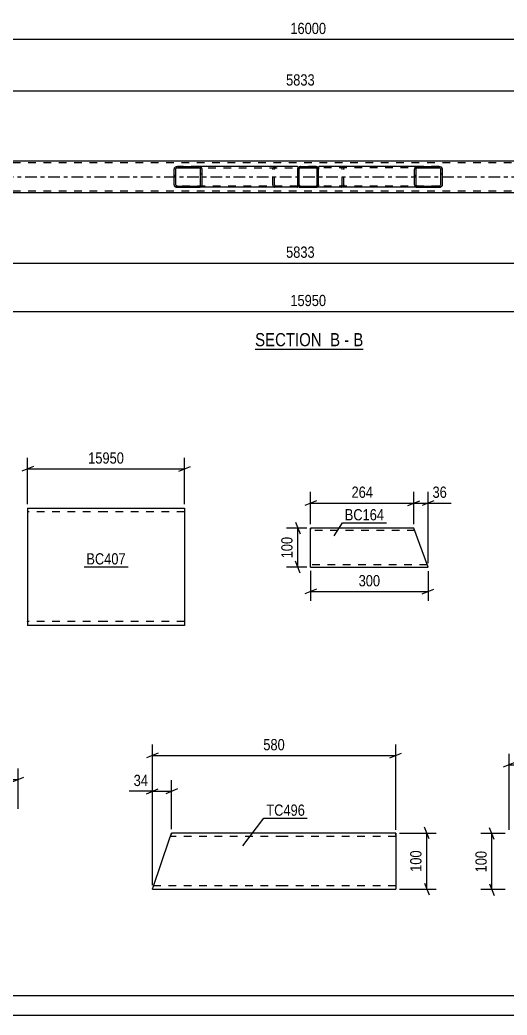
# Model space of a CAD drawing. Header units: millimetres. Extents: x 0 to 841, y 0 to 594.
# Drawn here: x 237.6 to 362.1, y 0 to 254.1 of the extents above; entities that cross this region are included whole.
import ezdxf

# ---------------------------------------------------------------- set-up
doc = ezdxf.new("R2010")
doc.units = ezdxf.units.MM
doc.linetypes.add('DXK_LINE_DOT2', pattern=[3.9198, 1.9599, -1.9599])
doc.linetypes.add('DXK_LINE_DOT3', pattern=[5.9187, 2.979, -0.9799, 0.9799, -0.9799])
doc.styles.add('Arial Narrow', font='ARIALN.TTF', dxfattribs={"height": 0.2})

# ---------------------------------------------------------------- blocks, each defined once
blk = doc.blocks.new('Unknown-761549663-1133')
at = {"color": 5, "linetype": 'Continuous'}
for p, q in [((5, 5), (836, 5)), ((0, 0), (841, 0))]:
    blk.add_line(p, q, dxfattribs=at)
blk = doc.blocks.new('Unknown-761549663-13 - 2948')
at = {"color": 6, "linetype": 'Continuous'}
blk.add_line((297.67, 170.02), (325.31, 170.02), dxfattribs=at)
at = {"color": 0, "linetype": 'Continuous'}
blk.add_wipeout([(315.78, 170.77), (315.78, 174.27), (297.67, 174.27), (297.67, 170.77)], dxfattribs=at)
at = {"color": 7, "linetype": 'Continuous', "style": 'Arial Narrow'}
blk.add_text('SECTION ', height=3.34, dxfattribs=at).set_placement((297.67, 170.77))
at = {"color": 0, "linetype": 'Continuous'}
blk.add_wipeout([(319.38, 170.77), (319.38, 174.27), (316.83, 174.27), (316.83, 170.77)], dxfattribs=at)
blk.add_wipeout([(321.71, 170.77), (321.71, 174.27), (320.43, 174.27), (320.43, 170.77)], dxfattribs=at)
at = {"color": 7, "linetype": 'Continuous', "style": 'Arial Narrow'}
blk.add_text('B', height=3.34, dxfattribs=at).set_placement((316.83, 170.77))
at = {"color": 0, "linetype": 'Continuous'}
blk.add_wipeout([(325.31, 170.77), (325.31, 174.27), (322.76, 174.27), (322.76, 170.77)], dxfattribs=at)
at = {"color": 7, "linetype": 'Continuous', "style": 'Arial Narrow'}
for s, p in [('B', (322.76, 170.77)), ('-', (320.43, 170.77))]:
    blk.add_text(s, height=3.34, dxfattribs=at).set_placement(p)
blk = doc.blocks.new('Part-761549663-2970 - 2948')
at = {"color": 2, "linetype": 'Continuous'}
for p, q in [((555.22, 217.97), (67.28, 217.97)), ((67.28, 209.97), (555.22, 209.97))]:
    blk.add_line(p, q, dxfattribs=at)
at = {"color": 7, "linetype": 'DXK_LINE_DOT2'}
for p, q in [((555.22, 217.57), (67.28, 217.57)), ((555.22, 210.37), (67.28, 210.37))]:
    blk.add_line(p, q, dxfattribs=at)
at = {"color": 7, "linetype": 'DXK_LINE_DOT3'}
blk.add_line((67.28, 213.97), (555.22, 213.97), dxfattribs=at)
blk = doc.blocks.new('Part-761549663-3041 - 2948')
at = {"linetype": 'Continuous'}
h = blk.add_hatch(dxfattribs=at)
h.set_pattern_fill('', scale=0.7, style=0, pattern_type=0)
h.set_pattern_definition([(45, (313.4946, 211.3828), (-1.57154, 1.57154), [])])
h.paths.add_polyline_path([(313.25, 211.33), (313.49, 211.38), (313.7, 211.52), (313.84, 211.73), (313.89, 211.97), (313.89, 215.97), (313.84, 216.22), (313.7, 216.43), (313.49, 216.57), (313.25, 216.61), (309.25, 216.61), (309, 216.57), (308.8, 216.43), (308.66, 216.22), (308.61, 215.97), (308.61, 211.97), (308.66, 211.73), (308.8, 211.52), (309, 211.38), (309.25, 211.33)])
h.paths.add_polyline_path([(309.13, 211.68), (309.02, 211.75), (308.95, 211.85), (308.93, 211.97), (308.93, 215.97), (308.95, 216.1), (309.02, 216.2), (309.13, 216.27), (309.25, 216.29), (313.25, 216.29), (313.37, 216.27), (313.48, 216.2), (313.55, 216.1), (313.57, 215.97), (313.57, 211.97), (313.55, 211.85), (313.48, 211.75), (313.37, 211.68), (313.25, 211.65), (309.25, 211.65)])
at = {"color": 7, "linetype": 'DXK_LINE_DOT2'}
for p, q in [((308.61, 215.97), (308.66, 216.22)), ((308.61, 211.97), (308.61, 215.97)), ((308.95, 216.1), (308.93, 215.97)), ((308.93, 211.97), (308.93, 215.97)), ((309, 216.57), (309.25, 216.61)), ((309.25, 216.29), (309.13, 216.27)), ((313.25, 216.61), (309.25, 216.61)), ((309.25, 216.29), (313.25, 216.29)), ((313.25, 216.61), (313.25, 216.61)), ((313.25, 216.61), (313.49, 216.57)), ((313.37, 216.27), (313.25, 216.29)), ((313.57, 215.97), (313.55, 216.1)), ((313.57, 211.97), (313.57, 215.97)), ((313.84, 216.22), (313.89, 215.97)), ((313.89, 211.97), (313.89, 215.97)), ((308.66, 211.73), (308.61, 211.97)), ((308.93, 211.97), (308.95, 211.85)), ((309.25, 211.33), (309, 211.38)), ((309.13, 211.68), (309.25, 211.65)), ((309.25, 211.65), (313.25, 211.65)), ((309.25, 211.33), (313.25, 211.33)), ((313.25, 211.65), (313.37, 211.68)), ((313.49, 211.38), (313.25, 211.33)), ((313.55, 211.85), (313.57, 211.97)), ((313.89, 211.97), (313.84, 211.73))]:
    blk.add_line(p, q, dxfattribs=at)
at = {"color": 2, "linetype": 'Continuous'}
for p, q in [((308.66, 216.22), (308.61, 215.97)), ((308.61, 215.97), (308.61, 215.97)), ((308.61, 211.97), (308.61, 215.97)), ((308.93, 215.97), (308.95, 216.1)), ((308.93, 215.97), (308.93, 215.97)), ((308.93, 211.97), (308.93, 215.97)), ((309.25, 216.61), (309, 216.57)), ((309.13, 216.27), (309.25, 216.29)), ((309.25, 216.61), (309.25, 216.61)), ((309.25, 216.61), (313.25, 216.61)), ((309.25, 216.29), (309.25, 216.29)), ((309.25, 216.29), (313.25, 216.29)), ((313.25, 216.61), (313.25, 216.61)), ((313.49, 216.57), (313.25, 216.61)), ((313.25, 216.29), (313.25, 216.29)), ((313.25, 216.29), (313.37, 216.27)), ((313.55, 216.1), (313.57, 215.97)), ((313.57, 215.97), (313.57, 215.97)), ((313.57, 211.97), (313.57, 215.97)), ((313.89, 215.97), (313.84, 216.22)), ((313.89, 215.97), (313.89, 215.97)), ((313.89, 211.97), (313.89, 215.97)), ((308.61, 211.97), (308.61, 211.97)), ((308.61, 211.97), (308.66, 211.73)), ((308.93, 211.97), (308.93, 211.97)), ((308.95, 211.85), (308.93, 211.97)), ((309, 211.38), (309.25, 211.33)), ((309.25, 211.65), (309.13, 211.68)), ((309.25, 211.65), (309.25, 211.65)), ((309.25, 211.65), (313.25, 211.65)), ((309.25, 211.33), (309.25, 211.33)), ((309.25, 211.33), (313.25, 211.33)), ((313.37, 211.68), (313.25, 211.65)), ((313.25, 211.65), (313.25, 211.65)), ((313.25, 211.33), (313.49, 211.38)), ((313.25, 211.33), (313.25, 211.33)), ((313.57, 211.97), (313.55, 211.85)), ((313.57, 211.97), (313.57, 211.97)), ((313.84, 211.73), (313.89, 211.97)), ((313.89, 211.97), (313.89, 211.97))]:
    blk.add_line(p, q, dxfattribs=at)
at = {"color": 7, "linetype": 'DXK_LINE_DOT2'}
for centre, radius, start, end in [((309.25, 215.97), 0.64, 112.5, 157.5), ((309.25, 215.97), 0.32, 112.5, 157.5), ((313.25, 215.97), 0.32, 22.5, 67.5), ((313.25, 215.97), 0.64, 22.5, 67.5), ((309.25, 211.97), 0.64, 202.5, 247.5), ((309.25, 211.97), 0.32, 202.5, 247.5), ((313.25, 211.97), 0.32, 292.5, 337.5), ((313.25, 211.97), 0.64, 292.5, 337.5)]:
    blk.add_arc(centre, radius, start, end, dxfattribs=at)
at = {"color": 2, "linetype": 'Continuous'}
for centre, radius, start, end in [((309.25, 215.97), 0.64, 112.5, 157.5), ((309.25, 215.97), 0.32, 112.5, 157.5), ((313.25, 215.97), 0.32, 22.5, 67.5), ((313.25, 215.97), 0.64, 22.5, 67.5), ((309.25, 211.97), 0.64, 202.5, 247.5), ((309.25, 211.97), 0.32, 202.5, 247.5), ((313.25, 211.97), 0.32, 292.5, 337.5), ((313.25, 211.97), 0.64, 292.5, 337.5)]:
    blk.add_arc(centre, radius, start, end, dxfattribs=at)
blk = doc.blocks.new('Part-761549663-3018 - 2948')
at = {"linetype": 'Continuous'}
h = blk.add_hatch(dxfattribs=at)
h.set_pattern_fill('', scale=0.7, style=0, pattern_type=0)
h.set_pattern_definition([(45, (344.99, 211.3828), (-1.57154, 1.57154), [])])
h.paths.add_polyline_path([(344.66, 211.33), (344.99, 211.38), (345.27, 211.52), (345.46, 211.73), (345.53, 211.97), (345.53, 215.97), (345.46, 216.22), (345.27, 216.43), (344.99, 216.57), (344.66, 216.61), (339.24, 216.61), (338.91, 216.57), (338.62, 216.43), (338.44, 216.22), (338.37, 215.97), (338.37, 211.97), (338.44, 211.73), (338.62, 211.52), (338.91, 211.38), (339.24, 211.33)])
h.paths.add_polyline_path([(339.07, 211.68), (338.93, 211.75), (338.84, 211.85), (338.8, 211.97), (338.8, 215.97), (338.84, 216.1), (338.93, 216.2), (339.07, 216.27), (339.24, 216.29), (344.66, 216.29), (344.82, 216.27), (344.96, 216.2), (345.06, 216.1), (345.09, 215.97), (345.09, 211.97), (345.06, 211.85), (344.96, 211.75), (344.82, 211.68), (344.66, 211.65), (339.24, 211.65)])
at = {"color": 2, "linetype": 'Continuous'}
for p, q in [((313.89, 216.59), (314.03, 216.61)), ((313.89, 216.59), (313.89, 215.97)), ((339.24, 216.61), (314.03, 216.61)), ((338.44, 216.22), (338.37, 215.97)), ((338.37, 211.97), (338.37, 215.97)), ((338.8, 215.97), (338.84, 216.1)), ((338.8, 211.97), (338.8, 215.97)), ((339.24, 216.61), (338.91, 216.57)), ((339.07, 216.27), (339.24, 216.29)), ((339.24, 216.61), (344.66, 216.61)), ((339.24, 216.29), (344.66, 216.29)), ((344.99, 216.57), (344.66, 216.61)), ((344.66, 216.29), (344.82, 216.27)), ((345.06, 216.1), (345.09, 215.97)), ((345.09, 211.97), (345.09, 215.97)), ((345.53, 215.97), (345.46, 216.22)), ((345.53, 211.97), (345.53, 215.97)), ((313.89, 211.52), (313.89, 211.97)), ((313.89, 211.38), (313.89, 211.52)), ((313.89, 211.35), (313.89, 211.38)), ((314.03, 211.33), (313.89, 211.35)), ((339.24, 211.33), (314.03, 211.33)), ((338.37, 211.97), (338.44, 211.73)), ((338.84, 211.85), (338.8, 211.97)), ((338.91, 211.38), (339.24, 211.33)), ((339.24, 211.65), (339.07, 211.68)), ((339.24, 211.65), (344.66, 211.65)), ((339.24, 211.33), (344.66, 211.33)), ((344.82, 211.68), (344.66, 211.65)), ((344.66, 211.33), (344.99, 211.38)), ((345.09, 211.97), (345.06, 211.85)), ((345.46, 211.73), (345.53, 211.97))]:
    blk.add_line(p, q, dxfattribs=at)
at = {"color": 7, "linetype": 'DXK_LINE_DOT2'}
for p, q in [((313.89, 216.27), (314.03, 216.29)), ((313.89, 211.73), (313.89, 215.97)), ((344.66, 216.29), (314.03, 216.29)), ((319.45, 216.61), (319.78, 216.57)), ((319.61, 216.27), (319.45, 216.29)), ((319.88, 215.97), (319.85, 216.1)), ((319.88, 211.97), (319.88, 215.97)), ((320.25, 216.22), (320.31, 215.97)), ((320.31, 211.97), (320.31, 215.97)), ((344.66, 216.61), (339.24, 216.61)), ((314.03, 211.65), (313.89, 211.67)), ((313.89, 211.52), (313.89, 211.67)), ((344.66, 211.65), (314.03, 211.65)), ((319.45, 211.65), (319.61, 211.68)), ((319.78, 211.38), (319.45, 211.33)), ((319.85, 211.85), (319.88, 211.97)), ((320.31, 211.97), (320.25, 211.73)), ((344.66, 211.33), (339.24, 211.33))]:
    blk.add_line(p, q, dxfattribs=at)
for centre, radius, start, end in [((319.51, 215.89), 0.396, 31.9779, 75.1661), ((319.57, 215.8), 0.792, 31.9779, 75.1661), ((319.51, 212.06), 0.396, 284.8339, 328.0221), ((319.57, 212.15), 0.792, 284.8339, 328.0221)]:
    blk.add_arc(centre, radius, start, end, dxfattribs=at)
at = {"color": 2, "linetype": 'Continuous'}
for centre, radius, start, end in [((339.11, 215.8), 0.792, 104.8339, 148.0221), ((339.17, 215.89), 0.396, 104.8339, 148.0221), ((344.72, 215.89), 0.396, 31.9779, 75.1661), ((344.79, 215.8), 0.792, 31.9779, 75.1661), ((339.11, 212.15), 0.792, 211.9779, 255.1661), ((339.17, 212.06), 0.396, 211.9779, 255.1661), ((344.72, 212.06), 0.396, 284.8339, 328.0221), ((344.79, 212.15), 0.792, 284.8339, 328.0221)]:
    blk.add_arc(centre, radius, start, end, dxfattribs=at)
blk = doc.blocks.new('Part-761549663-3075 - 2948')
at = {"linetype": 'Continuous'}
h = blk.add_hatch(dxfattribs=at)
h.set_pattern_fill('', scale=0.7, style=0, pattern_type=0)
h.set_pattern_definition([(45, (283.5931, 211.3828), (-1.57154, 1.57154), [])])
h.paths.add_polyline_path([(283.26, 211.33), (283.59, 211.38), (283.87, 211.52), (284.06, 211.73), (284.13, 211.97), (284.13, 215.97), (284.06, 216.22), (283.87, 216.43), (283.59, 216.57), (283.26, 216.61), (277.84, 216.61), (277.51, 216.57), (277.23, 216.43), (277.04, 216.22), (276.97, 215.97), (276.97, 211.97), (277.04, 211.73), (277.23, 211.52), (277.51, 211.38), (277.84, 211.33)])
h.paths.add_polyline_path([(277.68, 211.68), (277.53, 211.75), (277.44, 211.85), (277.41, 211.97), (277.41, 215.97), (277.44, 216.1), (277.53, 216.2), (277.68, 216.27), (277.84, 216.29), (283.26, 216.29), (283.43, 216.27), (283.57, 216.2), (283.66, 216.1), (283.69, 215.97), (283.69, 211.97), (283.66, 211.85), (283.57, 211.75), (283.43, 211.68), (283.26, 211.65), (277.84, 211.65)])
at = {"color": 2, "linetype": 'Continuous'}
for p, q in [((277.04, 216.22), (276.97, 215.97)), ((276.97, 211.97), (276.97, 215.97)), ((277.41, 215.97), (277.44, 216.1)), ((277.41, 211.97), (277.41, 215.97)), ((277.84, 216.61), (277.51, 216.57)), ((277.68, 216.27), (277.84, 216.29)), ((277.84, 216.61), (283.26, 216.61)), ((277.84, 216.29), (283.26, 216.29)), ((308.47, 216.61), (283.26, 216.61)), ((283.59, 216.57), (283.26, 216.61)), ((283.26, 216.29), (283.43, 216.27)), ((283.66, 216.1), (283.69, 215.97)), ((283.69, 211.97), (283.69, 215.97)), ((284.13, 215.97), (284.06, 216.22)), ((284.13, 211.97), (284.13, 215.97)), ((308.47, 216.61), (308.61, 216.59)), ((308.61, 216.59), (308.61, 216.57)), ((308.61, 216.57), (308.61, 216.43)), ((308.61, 216.43), (308.61, 215.97)), ((276.97, 211.97), (277.04, 211.73)), ((277.44, 211.85), (277.41, 211.97)), ((277.51, 211.38), (277.84, 211.33)), ((277.84, 211.65), (277.68, 211.68)), ((277.84, 211.65), (283.26, 211.65)), ((277.84, 211.33), (283.26, 211.33)), ((283.43, 211.68), (283.26, 211.65)), ((283.26, 211.33), (283.59, 211.38)), ((308.47, 211.33), (283.26, 211.33)), ((283.69, 211.97), (283.66, 211.85)), ((284.06, 211.73), (284.13, 211.97)), ((308.47, 211.33), (308.61, 211.35)), ((308.61, 211.35), (308.61, 211.97))]:
    blk.add_line(p, q, dxfattribs=at)
at = {"color": 7, "linetype": 'DXK_LINE_DOT2'}
for p, q in [((283.26, 216.61), (277.84, 216.61)), ((277.84, 216.29), (308.47, 216.29)), ((302.19, 215.97), (302.25, 216.22)), ((302.19, 211.97), (302.19, 215.97)), ((302.65, 216.1), (302.62, 215.97)), ((302.62, 211.97), (302.62, 215.97)), ((302.72, 216.57), (303.05, 216.61)), ((303.05, 216.29), (302.89, 216.27)), ((308.47, 216.29), (308.61, 216.27)), ((308.61, 216.59), (308.61, 216.59)), ((308.61, 216.43), (308.61, 216.27)), ((308.61, 211.97), (308.61, 216.22)), ((308.47, 211.65), (277.84, 211.65)), ((283.26, 211.33), (277.84, 211.33)), ((302.25, 211.73), (302.19, 211.97)), ((302.62, 211.97), (302.65, 211.85)), ((303.05, 211.33), (302.72, 211.38)), ((302.89, 211.68), (303.05, 211.65)), ((308.47, 211.65), (308.61, 211.67))]:
    blk.add_line(p, q, dxfattribs=at)
at = {"color": 2, "linetype": 'Continuous'}
for centre, radius, start, end in [((277.71, 215.8), 0.792, 104.8339, 148.022), ((277.78, 215.89), 0.396, 104.8339, 148.022), ((283.33, 215.89), 0.396, 31.978, 75.1661), ((283.39, 215.8), 0.792, 31.978, 75.1661), ((277.71, 212.15), 0.792, 211.978, 255.1661), ((277.78, 212.06), 0.396, 211.978, 255.1661), ((283.33, 212.06), 0.396, 284.8339, 328.022), ((283.39, 212.15), 0.792, 284.8339, 328.022)]:
    blk.add_arc(centre, radius, start, end, dxfattribs=at)
at = {"color": 7, "linetype": 'DXK_LINE_DOT2'}
for centre, radius, start, end in [((302.92, 215.8), 0.792, 104.8339, 148.022), ((302.99, 215.89), 0.396, 104.8339, 148.022), ((302.92, 212.15), 0.792, 211.978, 255.1661), ((302.99, 212.06), 0.396, 211.978, 255.1661)]:
    blk.add_arc(centre, radius, start, end, dxfattribs=at)
blk = doc.blocks.new('Part-761549663-12655 - 12654')
at = {"color": 2, "linetype": 'Continuous'}
for p, q in [((275.76, 44.74), (276.35, 46.46)), ((304.92, 46.46), (276.35, 46.46)), ((333.59, 46.46), (305.02, 46.46)), ((333.59, 46.46), (333.59, 46.33)), ((333.59, 46.33), (333.59, 32.17)), ((271.6, 32.67), (275.76, 44.74)), ((271.43, 32.17), (271.48, 32.3)), ((271.43, 32.17), (304.92, 32.17)), ((271.48, 32.3), (271.6, 32.67)), ((305.02, 32.17), (333.59, 32.17))]:
    blk.add_line(p, q, dxfattribs=at)
at = {"color": 7, "linetype": 'DXK_LINE_DOT2'}
for p, q in [((276.3, 46.33), (276.18, 45.96)), ((276.35, 46.46), (276.3, 46.33)), ((333.59, 45.96), (333.59, 46.46)), ((304.92, 45.6), (276.05, 45.6)), ((333.59, 45.6), (305.02, 45.6)), ((304.92, 33.03), (271.73, 33.03)), ((333.59, 33.03), (305.02, 33.03))]:
    blk.add_line(p, q, dxfattribs=at)
blk = doc.blocks.new('Part-761549663-10732 - 10731')
at = {"color": 2, "linetype": 'Continuous'}
for p, q in [((239.55, 129.45), (239.55, 99.45)), ((239.55, 129.45), (259.55, 129.45)), ((259.65, 129.45), (279.65, 129.45)), ((279.65, 129.45), (279.65, 99.45)), ((259.55, 99.45), (239.55, 99.45)), ((279.65, 99.45), (259.65, 99.45))]:
    blk.add_line(p, q, dxfattribs=at)
at = {"color": 7, "linetype": 'DXK_LINE_DOT2'}
for p, q in [((259.55, 128.45), (239.55, 128.45)), ((279.65, 128.45), (259.65, 128.45)), ((239.55, 100.45), (239.55, 100.53)), ((259.55, 100.45), (239.55, 100.45)), ((279.65, 100.45), (259.65, 100.45)), ((279.65, 100.45), (279.65, 100.53))]:
    blk.add_line(p, q, dxfattribs=at)
blk = doc.blocks.new('Part-761549663-12526 - 12523')
at = {"color": 2, "linetype": 'Continuous'}
for p, q in [((311.87, 123.15), (311.87, 124.35)), ((338.23, 124.35), (311.87, 124.35)), ((311.87, 115.55), (311.87, 123.15)), ((341.87, 114.35), (338.23, 124.35)), ((311.87, 114.45), (311.87, 115.55)), ((311.87, 114.35), (311.87, 114.45)), ((311.87, 114.35), (341.87, 114.35))]:
    blk.add_line(p, q, dxfattribs=at)
at = {"color": 7, "linetype": 'DXK_LINE_DOT2'}
for p, q in [((311.87, 124.35), (311.87, 124.26)), ((311.87, 124.26), (311.87, 124)), ((338.45, 123.75), (311.87, 123.75)), ((311.87, 114.71), (311.87, 115.55)), ((341.65, 114.95), (311.87, 114.95))]:
    blk.add_line(p, q, dxfattribs=at)
blk = doc.blocks.new('StraightDimension-761549663-3184 - 2948')
at = {"color": 7, "linetype": 'Continuous'}
for p, q in [((192.58, 228.88), (192.58, 244.59)), ((425.92, 218.97), (425.92, 246.41)), ((194.08, 236.57), (191.08, 235.37)), ((424.42, 235.37), (427.42, 236.57)), ((192.58, 235.97), (425.92, 235.97))]:
    blk.add_line(p, q, dxfattribs=at)
at = {"color": 0, "linetype": 'Continuous'}
blk.add_wipeout([(425.32, 247.01), (421.12, 247.01), (421.12, 236.67), (425.32, 236.67)], dxfattribs=at)
at = {"color": 0}
blk.add_wipeout([(313.51, 236.72), (313.51, 240.92), (304.99, 240.92), (304.99, 236.72)], dxfattribs=at)
at = {"color": 3, "linetype": 'Continuous', "style": 'Arial Narrow'}
blk.add_text('10842', height=2.863, rotation=90.0002, dxfattribs=at).set_placement((424.72, 237.27))
at = {"color": 3, "style": 'Arial Narrow'}
blk.add_text('5833', height=2.863, dxfattribs=at).set_placement((305.59, 237.32))
blk = doc.blocks.new('StraightDimension-761549663-3219 - 2948')
at = {"color": 7, "linetype": 'Continuous'}
blk.add_line((54.38, 179.67), (568.12, 179.67), dxfattribs=at)
at = {"color": 0}
blk.add_wipeout([(316.42, 180.42), (316.42, 184.62), (306.08, 184.62), (306.08, 180.42)], dxfattribs=at)
at = {"color": 3, "style": 'Arial Narrow'}
blk.add_text('15950', height=2.863, dxfattribs=at).set_placement((306.68, 181.02))
blk = doc.blocks.new('StraightDimension-761549663-12233 - 2948')
at = {"color": 7, "linetype": 'Continuous'}
for p, q in [((192.58, 206.6), (192.58, 183.39)), ((425.92, 203.95), (425.92, 181.56)), ((194.08, 192.6), (191.08, 191.4)), ((192.58, 192), (425.92, 192)), ((424.42, 191.4), (427.42, 192.6))]:
    blk.add_line(p, q, dxfattribs=at)
at = {"color": 0}
blk.add_wipeout([(313.51, 192.75), (313.51, 196.95), (304.99, 196.95), (304.99, 192.75)], dxfattribs=at)
at = {"color": 0, "linetype": 'Continuous'}
blk.add_wipeout([(425.32, 191.3), (421.12, 191.3), (421.12, 180.96), (425.32, 180.96)], dxfattribs=at)
at = {"color": 3, "style": 'Arial Narrow'}
blk.add_text('5833', height=2.863, dxfattribs=at).set_placement((305.59, 193.35))
at = {"color": 3, "linetype": 'Continuous', "style": 'Arial Narrow'}
blk.add_text('10842', height=2.863, rotation=90.0002, dxfattribs=at).set_placement((424.72, 181.56))
blk = doc.blocks.new('StraightDimension-761549663-14696 - 2948')
at = {"color": 7, "linetype": 'Continuous'}
blk.add_line((53.38, 249.12), (569.12, 249.12), dxfattribs=at)
at = {"color": 0}
blk.add_wipeout([(316.42, 249.87), (316.42, 254.07), (306.08, 254.07), (306.08, 249.87)], dxfattribs=at)
at = {"color": 3, "style": 'Arial Narrow'}
blk.add_text('16000', height=2.863, dxfattribs=at).set_placement((306.68, 250.47))
blk = doc.blocks.new('StraightDimension-761549663-10875 - 10665')
at = {"color": 7, "linetype": 'Continuous'}
for p, q in [((197.02, 52.63), (197.02, 62.99)), ((237.12, 52.63), (237.12, 62.99)), ((198.52, 60.74), (195.52, 59.54)), ((197.02, 60.14), (237.12, 60.14)), ((235.62, 59.54), (238.62, 60.74))]:
    blk.add_line(p, q, dxfattribs=at)
at = {"color": 0}
blk.add_wipeout([(221.33, 60.89), (221.33, 65.09), (212.82, 65.09), (212.82, 60.89)], dxfattribs=at)
at = {"color": 3, "style": 'Arial Narrow'}
blk.add_text('2890', height=2.863, dxfattribs=at).set_placement((213.42, 61.49))
blk = doc.blocks.new('StraightDimension-761549663-12716 - 12654')
at = {"color": 7, "linetype": 'Continuous'}
for p, q in [((334.59, 46.46), (343.92, 46.46)), ((342.12, 44.96), (340.92, 47.96)), ((341.52, 32.17), (341.52, 46.46)), ((340.92, 33.67), (342.12, 30.67)), ((334.59, 32.17), (343.92, 32.17))]:
    blk.add_line(p, q, dxfattribs=at)
at = {"color": 0}
blk.add_wipeout([(340.77, 42.66), (336.57, 42.66), (336.57, 35.97), (340.77, 35.97)], dxfattribs=at)
at = {"color": 3, "style": 'Arial Narrow'}
blk.add_text('100', height=2.863, rotation=90.0002, dxfattribs=at).set_placement((340.17, 36.57))
blk = doc.blocks.new('StraightDimension-761549663-12702 - 12654')
at = {"color": 7, "linetype": 'Continuous'}
for p, q in [((271.43, 33.17), (271.43, 69.11)), ((333.59, 47.33), (333.59, 69.11)), ((272.93, 66.86), (269.93, 65.66)), ((271.43, 66.26), (333.59, 66.26)), ((332.09, 65.66), (335.09, 66.86))]:
    blk.add_line(p, q, dxfattribs=at)
at = {"color": 0}
blk.add_wipeout([(305.85, 67.01), (305.85, 71.21), (299.17, 71.21), (299.17, 67.01)], dxfattribs=at)
at = {"color": 3, "style": 'Arial Narrow'}
blk.add_text('580', height=2.863, dxfattribs=at).set_placement((299.77, 67.61))
blk = doc.blocks.new('StraightDimension-761549663-12674 - 12654')
at = {"color": 7, "linetype": 'Continuous'}
for p, q in [((271.43, 33.17), (271.43, 59.98)), ((276.35, 47.46), (276.35, 59.98)), ((269.93, 56.53), (272.93, 57.73)), ((271.43, 57.13), (276.35, 57.13)), ((277.85, 57.73), (274.85, 56.53))]:
    blk.add_line(p, q, dxfattribs=at)
at = {"color": 0}
blk.add_wipeout([(270.91, 57.88), (270.91, 62.08), (266.05, 62.08), (266.05, 57.88)], dxfattribs=at)
at = {"color": 7, "linetype": 'Continuous'}
blk.add_line((271.43, 57.13), (265.52, 57.13), dxfattribs=at)
blk.add_line((271.43, 57.13), (265.52, 57.13), dxfattribs=at)
at = {"color": 3, "style": 'Arial Narrow'}
blk.add_text('34', height=2.863, dxfattribs=at).set_placement((266.65, 58.48))
blk = doc.blocks.new('StraightDimension-761549663-12758 - 12645')
at = {"color": 7, "linetype": 'Continuous'}
for p, q in [((362.56, 47.32), (362.56, 66.74)), ((425, 33.03), (425, 66.74)), ((364.06, 64.49), (361.06, 63.29)), ((362.56, 63.89), (425, 63.89)), ((423.5, 63.29), (426.5, 64.49))]:
    blk.add_line(p, q, dxfattribs=at)
at = {"color": 0}
blk.add_wipeout([(397.12, 64.64), (397.12, 68.84), (390.44, 68.84), (390.44, 64.64)], dxfattribs=at)
at = {"color": 3, "style": 'Arial Narrow'}
blk.add_text('580', height=2.863, dxfattribs=at).set_placement((391.04, 65.24))
blk = doc.blocks.new('StraightDimension-761549663-12769 - 12645')
at = {"color": 7, "linetype": 'Continuous'}
for p, q in [((361.56, 46.32), (355.33, 46.32)), ((358.78, 44.82), (357.58, 47.82)), ((358.18, 32.03), (358.18, 46.32)), ((357.58, 33.53), (358.78, 30.53)), ((361.56, 32.03), (355.33, 32.03))]:
    blk.add_line(p, q, dxfattribs=at)
at = {"color": 0}
blk.add_wipeout([(357.43, 42.51), (353.23, 42.51), (353.23, 35.83), (357.43, 35.83)], dxfattribs=at)
at = {"color": 3, "style": 'Arial Narrow'}
blk.add_text('100', height=2.863, rotation=90.0002, dxfattribs=at).set_placement((356.83, 36.43))
blk = doc.blocks.new('StraightDimension-761549663-10951 - 10731')
at = {"color": 7, "linetype": 'Continuous'}
for p, q in [((239.55, 130.45), (239.55, 142.3)), ((279.65, 130.45), (279.65, 142.3)), ((241.05, 140.05), (238.05, 138.85)), ((278.15, 138.85), (281.15, 140.05)), ((239.55, 139.45), (279.65, 139.45))]:
    blk.add_line(p, q, dxfattribs=at)
at = {"color": 0}
blk.add_wipeout([(264.77, 140.2), (264.77, 144.4), (254.43, 144.4), (254.43, 140.2)], dxfattribs=at)
at = {"color": 3, "style": 'Arial Narrow'}
blk.add_text('15950', height=2.863, dxfattribs=at).set_placement((255.03, 140.8))
blk = doc.blocks.new('StraightDimension-761549663-12532 - 12523')
at = {"color": 7, "linetype": 'Continuous'}
for p, q in [((338.23, 125.35), (338.23, 133.56)), ((341.87, 115.35), (341.87, 133.56)), ((336.73, 130.11), (339.73, 131.31)), ((338.23, 130.71), (341.87, 130.71)), ((343.37, 131.31), (340.37, 130.11))]:
    blk.add_line(p, q, dxfattribs=at)
at = {"color": 0}
blk.add_wipeout([(347.25, 131.46), (347.25, 135.66), (342.4, 135.66), (342.4, 131.46)], dxfattribs=at)
at = {"color": 7, "linetype": 'Continuous'}
blk.add_line((341.87, 130.71), (347.78, 130.71), dxfattribs=at)
blk.add_line((341.87, 130.71), (347.78, 130.71), dxfattribs=at)
at = {"color": 3, "style": 'Arial Narrow'}
blk.add_text('36', height=2.863, dxfattribs=at).set_placement((343, 132.06))
blk = doc.blocks.new('StraightDimension-761549663-12533 - 12523')
at = {"color": 7, "linetype": 'Continuous'}
for p, q in [((311.87, 125.35), (311.87, 133.56)), ((338.23, 125.35), (338.23, 133.56)), ((313.37, 131.31), (310.37, 130.11)), ((311.87, 130.71), (338.23, 130.71)), ((336.73, 130.11), (339.73, 131.31))]:
    blk.add_line(p, q, dxfattribs=at)
at = {"color": 0}
blk.add_wipeout([(328.4, 131.46), (328.4, 135.66), (321.71, 135.66), (321.71, 131.46)], dxfattribs=at)
at = {"color": 3, "style": 'Arial Narrow'}
blk.add_text('264', height=2.863, dxfattribs=at).set_placement((322.31, 132.06))
blk = doc.blocks.new('StraightDimension-761549663-12609 - 12523')
at = {"color": 7, "linetype": 'Continuous'}
for p, q in [((311.87, 113.45), (311.87, 105.72)), ((341.87, 113.35), (341.87, 105.72)), ((313.37, 108.72), (310.37, 107.52)), ((311.87, 108.12), (341.87, 108.12)), ((340.37, 107.52), (343.37, 108.72))]:
    blk.add_line(p, q, dxfattribs=at)
at = {"color": 0}
blk.add_wipeout([(330.22, 108.87), (330.22, 113.07), (323.53, 113.07), (323.53, 108.87)], dxfattribs=at)
at = {"color": 3, "style": 'Arial Narrow'}
blk.add_text('300', height=2.863, dxfattribs=at).set_placement((324.13, 109.47))
blk = doc.blocks.new('StraightDimension-761549663-12626 - 12523')
at = {"color": 7, "linetype": 'Continuous'}
for p, q in [((307.98, 125.85), (309.18, 122.85)), ((310.87, 124.35), (305.73, 124.35)), ((308.58, 114.35), (308.58, 124.35)), ((310.87, 114.35), (305.73, 114.35)), ((309.18, 112.85), (307.98, 115.85))]:
    blk.add_line(p, q, dxfattribs=at)
at = {"color": 0}
blk.add_wipeout([(307.83, 122.7), (303.63, 122.7), (303.63, 116.01), (307.83, 116.01)], dxfattribs=at)
at = {"color": 3, "style": 'Arial Narrow'}
blk.add_text('100', height=2.863, rotation=90.0002, dxfattribs=at).set_placement((307.23, 116.61))
blk = doc.blocks.new('Mark-761549663-12726 - 12654')
at = {"color": 0}
blk.add_wipeout([(310.41, 50.9), (310.41, 53.9), (300.54, 53.9), (300.54, 50.9)], dxfattribs=at)
blk.add_wipeout([(310.41, 50.9), (310.41, 53.9), (300.54, 53.9), (300.54, 50.9)], dxfattribs=at)
at = {"color": 30, "linetype": 'Continuous'}
for p, q in [((294.58, 43.24), (299.94, 50.3)), ((299.94, 50.3), (311.01, 50.3))]:
    blk.add_line(p, q, dxfattribs=at)
at = {"color": 3, "style": 'Arial Narrow'}
blk.add_text('TC496', height=2.863, dxfattribs=at).set_placement((300.54, 50.9))
blk = doc.blocks.new('Mark-761549663-11075 - 10731')
at = {"color": 0}
blk.add_wipeout([(264.62, 115.05), (264.62, 118.05), (254.57, 118.05), (254.57, 115.05)], dxfattribs=at)
blk.add_wipeout([(264.62, 115.05), (264.62, 118.05), (254.57, 118.05), (254.57, 115.05)], dxfattribs=at)
at = {"color": 30, "linetype": 'Continuous'}
blk.add_line((253.97, 114.45), (265.22, 114.45), dxfattribs=at)
at = {"color": 3, "style": 'Arial Narrow'}
blk.add_text('BC407', height=2.863, dxfattribs=at).set_placement((254.57, 115.05))
blk = doc.blocks.new('Mark-761549663-12636 - 12523')
at = {"color": 0}
blk.add_wipeout([(330.62, 126.31), (330.62, 129.31), (320.58, 129.31), (320.58, 126.31)], dxfattribs=at)
blk.add_wipeout([(330.62, 126.31), (330.62, 129.31), (320.58, 129.31), (320.58, 126.31)], dxfattribs=at)
at = {"color": 30, "linetype": 'Continuous'}
for p, q in [((317.9, 122.33), (319.98, 125.71)), ((319.98, 125.71), (331.22, 125.71))]:
    blk.add_line(p, q, dxfattribs=at)
at = {"color": 3, "style": 'Arial Narrow'}
blk.add_text('BC164', height=2.863, dxfattribs=at).set_placement((320.58, 126.31))

msp = doc.modelspace()

# ---------------------------------------------------------------- block references
for name in ['Unknown-761549663-1133', 'Part-761549663-2970 - 2948', 'Part-761549663-3075 - 2948', 'Part-761549663-3041 - 2948', 'Part-761549663-3018 - 2948', 'Part-761549663-10732 - 10731', 'Part-761549663-12526 - 12523', 'Part-761549663-12655 - 12654']:
    msp.add_blockref(name, (0, 0))

# ---------------------------------------------------------------- next in the draw order: block references
for name in ['StraightDimension-761549663-3184 - 2948', 'StraightDimension-761549663-3219 - 2948', 'Unknown-761549663-13 - 2948', 'StraightDimension-761549663-10951 - 10731', 'StraightDimension-761549663-12532 - 12523', 'Mark-761549663-11075 - 10731', 'StraightDimension-761549663-12609 - 12523', 'StraightDimension-761549663-12758 - 12645', 'StraightDimension-761549663-10875 - 10665', 'StraightDimension-761549663-12716 - 12654']:
    msp.add_blockref(name, (0, 0))

# ---------------------------------------------------------------- next in the draw order: block references
for name in ['StraightDimension-761549663-14696 - 2948', 'StraightDimension-761549663-12233 - 2948', 'StraightDimension-761549663-12533 - 12523', 'StraightDimension-761549663-12702 - 12654', 'StraightDimension-761549663-12769 - 12645']:
    msp.add_blockref(name, (0, 0))

# ---------------------------------------------------------------- next in the draw order: block references
for name in ['Mark-761549663-12636 - 12523', 'StraightDimension-761549663-12626 - 12523', 'StraightDimension-761549663-12674 - 12654', 'Mark-761549663-12726 - 12654']:
    msp.add_blockref(name, (0, 0))

doc.saveas('drawing.dxf')
